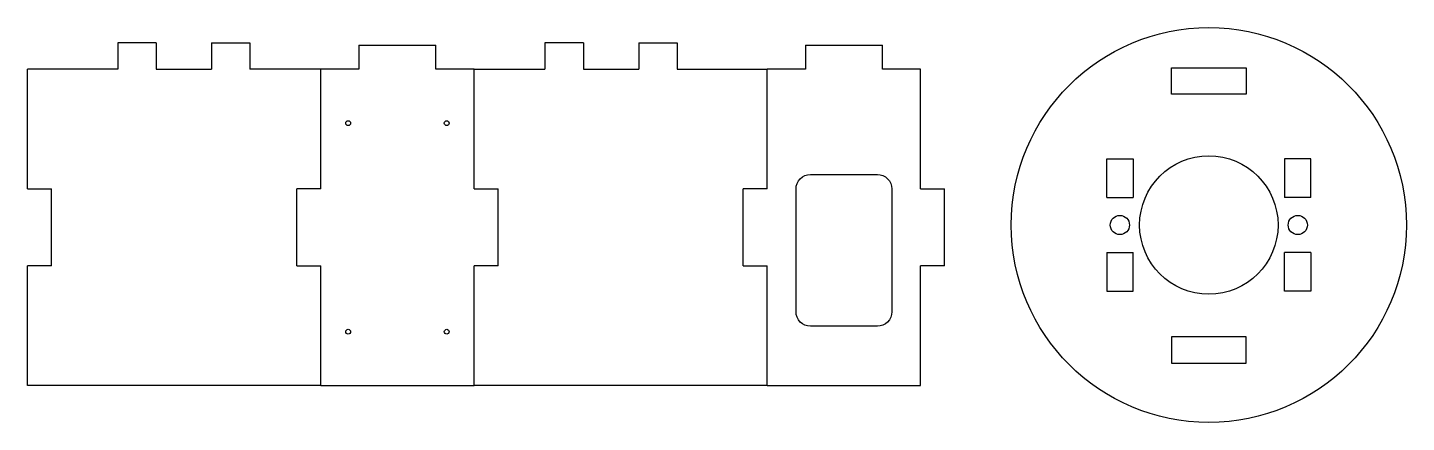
# Model space of a CAD drawing. Header units: millimetres. Extents: x 6488 to 6775, y -1857 to -1775.
import ezdxf

# ---------------------------------------------------------------- set-up
doc = ezdxf.new("R2010")
doc.units = ezdxf.units.MM
doc.header["$MEASUREMENT"] = 0

msp = doc.modelspace()

# ---------------------------------------------------------------- linework, layer by layer
for p, q in [((6515.15, -1777.85), (6507.15, -1777.85)), ((6507.15, -1777.85), (6507.15, -1783.35)), ((6515.15, -1777.85), (6515.15, -1783.35)), ((6526.65, -1777.85), (6534.65, -1777.85)), ((6526.65, -1777.85), (6526.65, -1783.35)), ((6534.65, -1777.85), (6534.65, -1783.35)), ((6604.03, -1777.85), (6596.03, -1777.85)), ((6596.03, -1777.85), (6596.03, -1783.35)), ((6604.03, -1777.85), (6604.03, -1783.35)), ((6615.53, -1777.85), (6623.53, -1777.85)), ((6615.53, -1777.85), (6615.53, -1783.35)), ((6623.53, -1777.85), (6623.53, -1783.35)), ((6557.34, -1778.35), (6557.34, -1783.35)), ((6557.34, -1778.35), (6573.34, -1778.35)), ((6573.34, -1783.35), (6573.34, -1778.35)), ((6650.22, -1778.35), (6650.22, -1783.35)), ((6650.22, -1778.35), (6666.22, -1778.35)), ((6666.22, -1783.35), (6666.22, -1778.35)), ((6488.4, -1808.29), (6488.4, -1783.35)), ((6507.15, -1783.35), (6488.4, -1783.35)), ((6515.15, -1783.35), (6526.65, -1783.35)), ((6549.4, -1783.35), (6534.65, -1783.35)), ((6557.34, -1783.35), (6549.4, -1783.35)), ((6549.4, -1808.29), (6549.4, -1783.35)), ((6581.28, -1783.35), (6573.34, -1783.35)), ((6581.28, -1783.35), (6596.03, -1783.35)), ((6581.28, -1808.29), (6581.28, -1783.35)), ((6604.03, -1783.35), (6615.53, -1783.35)), ((6623.53, -1783.35), (6642.28, -1783.35)), ((6650.22, -1783.35), (6642.28, -1783.35)), ((6642.28, -1808.29), (6642.28, -1783.35)), ((6674.17, -1783.35), (6666.22, -1783.35)), ((6674.17, -1808.29), (6674.17, -1783.35)), ((6712.88, -1810.04), (6712.88, -1802.04)), ((6712.88, -1802.04), (6718.38, -1802.04)), ((6718.38, -1802.04), (6718.38, -1810.04)), ((6749.88, -1802.04), (6749.88, -1810.04)), ((6755.38, -1802.04), (6749.88, -1802.04)), ((6755.38, -1810.04), (6755.38, -1802.04)), ((6488.4, -1808.29), (6493.4, -1808.29)), ((6493.4, -1824.29), (6493.4, -1808.29)), ((6549.4, -1808.29), (6544.4, -1808.29)), ((6544.4, -1824.29), (6544.4, -1808.29)), ((6581.28, -1808.29), (6586.28, -1808.29)), ((6586.28, -1824.29), (6586.28, -1808.29)), ((6642.28, -1808.29), (6637.28, -1808.29)), ((6637.28, -1824.29), (6637.28, -1808.29)), ((6674.17, -1808.29), (6679.17, -1808.29)), ((6679.17, -1824.29), (6679.17, -1808.29)), ((6712.88, -1810.04), (6718.38, -1810.04)), ((6755.38, -1810.04), (6749.88, -1810.04)), ((6712.88, -1821.54), (6712.88, -1829.54)), ((6712.88, -1821.54), (6718.38, -1821.54)), ((6718.38, -1829.54), (6718.38, -1821.54)), ((6755.38, -1821.54), (6749.88, -1821.54)), ((6749.88, -1829.54), (6749.88, -1821.54)), ((6755.38, -1821.54), (6755.38, -1829.54)), ((6488.4, -1849.23), (6488.4, -1824.29)), ((6493.4, -1824.29), (6488.4, -1824.29)), ((6544.4, -1824.29), (6549.4, -1824.29)), ((6549.4, -1849.23), (6549.4, -1824.29)), ((6581.28, -1849.23), (6581.28, -1824.29)), ((6586.28, -1824.29), (6581.28, -1824.29)), ((6637.28, -1824.29), (6642.28, -1824.29)), ((6642.28, -1849.23), (6642.28, -1824.29)), ((6674.17, -1849.23), (6674.17, -1824.29)), ((6679.17, -1824.29), (6674.17, -1824.29)), ((6712.88, -1829.54), (6718.38, -1829.54)), ((6755.38, -1829.54), (6749.88, -1829.54)), ((6549.4, -1849.23), (6488.4, -1849.23)), ((6549.4, -1849.23), (6581.28, -1849.23)), ((6642.28, -1849.23), (6581.28, -1849.23)), ((6642.28, -1849.23), (6674.17, -1849.23))]:
    msp.add_line(p, q)
for points in [[(6726.38, -1783.04), (6741.88, -1783.04), (6741.88, -1788.54), (6726.38, -1788.54)], [(6726.38, -1844.54), (6741.88, -1844.54), (6741.88, -1839.04), (6726.38, -1839.04)]]:
    msp.add_lwpolyline(points, close=True)
msp.add_lwpolyline([(6651.26, -1805.29), (6665.19, -1805.29, -0.414214), (6668.19, -1808.29), (6668.19, -1833.86, -0.414214), (6665.19, -1836.86), (6651.26, -1836.86, -0.414214), (6648.26, -1833.86), (6648.26, -1808.29, -0.414214)], format="xyb", close=True)
for centre, radius in [((6734.13, -1815.79), 41.1), ((6555.09, -1794.6), 0.5), ((6575.59, -1794.6), 0.5), ((6734.13, -1815.79), 14.4), ((6715.63, -1815.79), 2), ((6752.63, -1815.79), 2), ((6555.09, -1838), 0.5), ((6575.59, -1838), 0.5)]:
    msp.add_circle(centre, radius)

doc.saveas('drawing.dxf')
